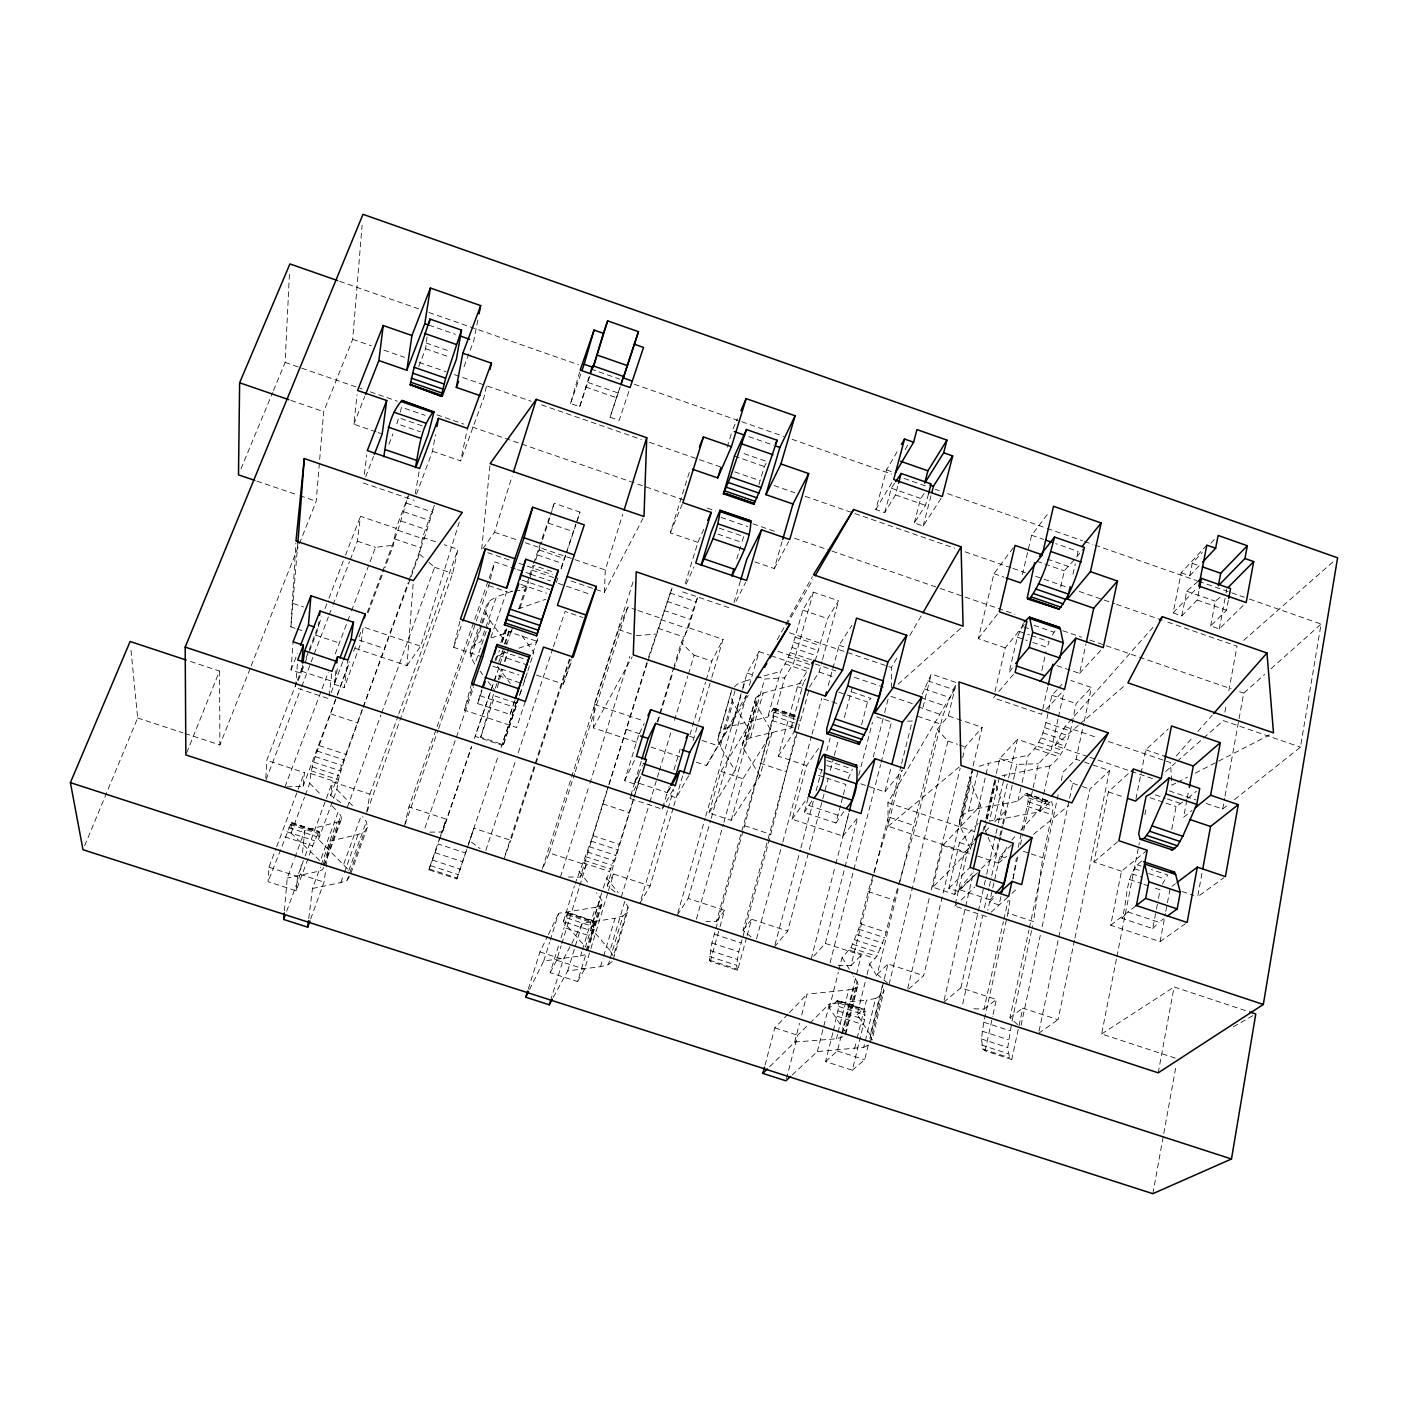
<?xml version="1.0" encoding="UTF-8"?>
<svg xmlns="http://www.w3.org/2000/svg" width="1408" height="1408" viewBox="0 0 1408 1408"><rect width="100%" height="100%" fill="white"/><g stroke="black" fill="none" stroke-linecap="round" stroke-linejoin="round"><path stroke-width="0.75" stroke-dasharray="5 3.75" d="M832.85 1032.698L825.598 1061.597L852.35 1070.221L864.6 1019.55L864.882 1009.518L837.707 1000.278L829.33 1008.005L844.818 1031.096L857.102 981.622L853.635 976.078M636.574 742.28L593.384 727.866L594.387 704.37L633.635 580.096M571.067 581.011L604.366 592.328L605.299 570.011L622.776 514.184M833.36 1030.621L838.816 1006.491L837.707 1000.278M273.451 390.562L285.12 362.454L289.502 272.694M296.683 682.387L266.746 760.302L265.725 780.648L300.96 688.547M295.064 628.267L290.91 626.894L295.856 543.154M347.547 868.93L318.507 839.432L319.299 831.53L314.6 840.77L296.155 890.771L268.083 881.707L268.963 867.187L275.898 848.69M1009.906 900.24L1007.917 913.088L1033.525 921.571L1042.765 857.789L1052.902 810.093L1051.934 801.979L1025.992 793.549L1017.878 801.24L978.102 808.421L968.563 811.202L962.245 815.443L959.534 820.811L960.555 826.936L970.517 849.112L932.835 887.198L954.624 894.432L975.093 874.562M298.285 680.451L301.048 673.253L291.069 669.944L293.075 641.802M290.91 626.894L297.862 542.942M355.186 648.331L407 665.632L413.23 582.824M1018.178 847.352L1028.122 801.733L1027.294 793.672M297.352 664.224L295.522 687.65L328.874 698.685L332.024 671.387M1074.48 940.245L1058.059 1019.709L1022.771 1008.128L1011.771 1059.502L1009.501 1057.778L1007.758 1047.534L1011.648 1022.965M301.048 673.253L301.77 664.646M251.205 665.755L316.202 501.248L323.664 411.646L352.686 339.328L362.12 225.104M284.398 910.747L287.232 878.099L294.096 859.566M332.094 806.027L338.061 812.099L320.214 860.992L291.122 833.061L291.227 822.8L268.083 881.707M418.757 366.59L425.603 348.726L427.082 337.022M1011.771 1059.502L985.072 1050.826L982.925 1049.136L981.411 1038.963L983.77 1022.208L1007.917 913.088M286.968 786.861L303.107 786.368L304.427 772.658L266.746 760.302M318.947 621.808L318.314 628.285L308.88 652.854M489.914 465.819L481.554 550.598L494.49 532.242L512.142 476.186M296.155 890.771L297.598 876.445L304.427 857.93M587.752 950.787L602.026 903.918L602.307 901.12L596.446 892.866M286.669 911.258L300.238 874.386L301.611 861.291M302.509 852.562L304.779 830.738L339.979 821.322L341.458 818.893L340.806 815.76L338.061 812.099M305.254 795.203L309.707 783.253L311.186 770.81L315.181 756.624L349.29 661.69M376.13 431.869L353.83 424.213L357.069 394.68M746.557 937.622L737.634 970.306L710.283 961.418L709.421 960.133L711.902 943.008L744.568 825.704L773.15 715.827L774.013 708.242L767.818 717.006L732.195 725.806L723.906 729.098L719.013 733.867L717.798 739.798L720.245 746.469L735.029 770.458L708.998 812.944L731.227 820.318L759.933 775.949L772.077 732.494L756.272 704.634L755.075 700.885L755.85 697.558L763.154 693L803.528 682.493L805.658 679.096M331.179 692.525L334.277 684.288L336.318 667.269M308.757 918.579L312.47 888.483L320.373 867.17M364.355 474.338L366.766 454.907M350.293 559.61L357.35 541.182L360.466 516.278L396.07 528.37L393.378 545.213L384.965 567.653M737.634 970.306L736.507 965.254L738.778 951.79L770.757 834.398L795.661 735.064M334.277 684.288L344.221 687.597L347.829 660.053M340.683 802.56L330.686 795.397L332.464 781.845L369.917 794.13L366.432 813.56L399.133 722.48M567.987 912.472L564.203 927.573L591.342 936.39L594.81 921.219L567.987 912.472L563.341 921.536L585.482 947.003L600.494 897.811M613.342 959.077L627.352 912.19L628.056 907.104L624.87 901.05L610.034 950.488L613.342 956.296L628.056 907.104M310.675 918.984L324.051 882.094L325.846 869.176M326.128 867.029L329.701 841.21L358.054 834.504L364.514 831.723L367.365 827.341L366.344 821.638L362.683 816.622M318.507 839.432L336.846 789.448L338.342 779.715L344.326 759.968L408.162 582.578M342.725 661.813L335.034 682.299L301.822 671.282L302.667 665.139M363.088 628.25L361.046 642.558L344.221 687.597M1013.197 878.838L1016.418 857.789M1234.517 799.603L1300.464 747.138L1321.074 624.061L1246.397 597.978M335.034 682.299L337.762 666.107M415.254 493.962L419.637 468.512M416.451 494.173L432.502 451.229L435.459 434.79M1152.853 1193.685L1176.173 1065.222M1206.251 803.44L1222.672 809.019L1224.626 798.301M1225.013 796.154L1243.704 693.141L1264.666 674.432M1201.957 873.347L1197.662 896.773L1223.71 877.853M1158.221 1072.826L1174.096 986.973L1245.57 1010.627M1224.872 712.114L1226.438 703.613M1228.797 690.853L1237.051 646.184L1164.398 620.963M411.189 576.523L419.461 554.048L422.558 537.363L434.632 504.61M1243.158 605.493L1219.258 628.901L1210.634 625.909L1226.456 610.21L1228.322 600.371M1147.186 850.256L1121.49 871.218L1110.701 925.197L1160.069 941.618L1165.384 913.528M1165.789 911.363L1167.021 904.886M1167.426 902.722L1170.294 887.586M1186.821 800.237L1183.582 817.362L1192.03 810.445M1187.226 798.107L1188.845 789.536M1219.258 628.901L1225.664 595.109M1226.051 592.997L1226.861 588.773M1141.835 861.027C1124.306 873.488 1128.23 900.222 1121.947 918.298L1152.73 928.558L1156.038 911.328M1156.443 909.181L1158.098 900.557M1158.502 898.41L1160.157 889.786L1152.008 887.058M1171.702 829.435L1176.085 806.538L1186.434 799.586M1210.634 625.909L1215.35 601.181L1223.798 594.176M1206.832 545.142L1181.154 572.81L1173.146 612.885L1181.805 615.894L1197.187 600.019L1199.106 590.181M477.84 320.074L473.757 340.718L463.144 369.125M1181.805 615.894L1186.68 591.202L1198.138 581.222M1181.154 572.81L1189.725 575.802L1192.206 563.288L1202.291 552.464M1175.293 1058.13L1101.619 1033.982L1116.474 958.742M1116.896 956.595L1139.389 842.67M1144.915 814.722L1146.182 808.28M1135.939 798.952L1140.638 775.438M1141.061 773.291L1145.76 749.795L1168.27 728.939M432.502 451.229L460.698 460.909L467.421 428.366M1074.92 938.098L1109.539 770.598L1081.978 761.253M1121.49 871.218L1093.946 861.995L1108.378 791.894L1133.352 768.962M717.798 739.798L731.931 689.48L719.013 733.867M1039.051 1031.184L1089.88 789.096L1109.539 770.598M1061.262 780.63L1063.11 772.094L1076.064 759.246L1083.755 723.36M1084.213 721.266L1091.446 687.491L1070.907 680.451M1021.064 1025.288L1040.283 935.352M1042.114 926.781L1069.13 800.43M1069.587 798.301L1072.79 783.306L1070.027 780.102M486.376 386.443L484.088 397.021L460.698 460.909M1017.562 1024.637L1009.976 1017.667L1028.949 930.019M1029.406 927.872L1058.482 793.426M1012.07 1021.011L1032.61 925.83M1056.968 665.632L1079.566 673.394L1085.973 643.966M1049.84 765.952L999.698 776.266L989.419 821.11L1039.79 811.765L1049.84 765.952C1069.341 751.414 1071.224 725.278 1076.17 703.613L1091.446 687.491M985.072 1050.826L992.587 1016.594M993.062 1014.446L996.354 999.486L960.872 987.853L943.624 1002.267M1057.989 719.118L1051.037 750.746L1038.435 763.734L1023.299 831.934M1058.446 717.006L1064.008 691.698M399.872 720.403L452.654 573.443L457.97 549.384L444.206 544.702M1022.102 782.461L1028.192 755.339C1045.598 740.59 1046.654 715.704 1051.952 695.323L1057.355 689.41M973.878 1008.709L983.981 1009.149L1003.411 921.554M1003.886 919.424L1008.163 900.187M1012.898 878.821L1018.107 855.378M1020.466 844.712L1022.824 834.064M1017.878 801.24L1021.627 784.555M1000.912 896.65L999.046 904.992L989.648 901.859L987.747 910.237M1047.728 687.174L1041.656 714.296L993.485 697.858L997.533 693.088M1072.966 574.235L1075.272 563.869M1077.138 555.579L1078.053 551.443L1055.842 543.699M981.394 868.454L995.579 854.691L999.346 838.042M999.821 835.947L1002.179 825.528M1002.654 823.451L1005.488 810.955L994.611 781.686L986.304 817.802M962.72 1003.922L982.555 916.238M984.491 907.685L988.856 888.43M989.331 886.301L991.267 877.747M991.76 875.6L1000.472 837.109M1000.947 834.979L1002.883 826.426M1003.376 824.278L1013.056 781.51M1013.531 779.363L1016.928 764.403L1038.435 763.734M973.157 841.333L968.88 845.662L958.725 889.416L990.088 899.835L999.979 856.046L1013.285 843.234M1041.85 670.437L1046.091 651.552M1060.664 586.995L1064.325 570.786L1075.307 558.624M994.646 819.632L1004.925 774.664M960.872 987.853L983.77 887.146M984.262 885.016L986.216 876.445M986.691 874.298L995.474 835.736M995.966 833.589L997.902 825.018M998.395 822.888L1008.146 780.032M1008.621 777.885L1017.403 739.323L1060.91 754.248M944.117 1000.12L973.632 871.869M982.995 831.266L985.459 820.565M985.952 818.435L995.79 775.685M996.283 773.538L999.715 758.578L1017.403 739.323M986.885 819.122L996.195 778.659M987.307 835.402L984.826 829.629L986.779 821.146M987.254 819.034L995.051 785.136M404.501 826.021L408.936 806.925L436.374 728.675M970.517 849.112L980.637 805.517L970.957 782.672L970.006 776.354L972.77 770.757L962.245 815.443M954.624 894.432L964.357 852.667L973.509 843.392M986.339 916.52L954.835 906.083L958.25 891.44L978.19 872.098M1023.37 623.374L1017.35 637.155L1009.078 672.76L1014.253 665.21M978.102 808.421L988.592 763.277L1028.192 755.339M759.933 775.949L743.706 748.827L742.438 745.184L743.195 741.981L750.482 737.669L790.979 727.989L794.13 723.114M959.534 820.811L970.006 776.354M929.139 898.55L907.28 990.387L923.683 975.656L972.576 768.029M973.069 765.882L982.15 727.355L948.306 715.862L937.218 729.45L899.078 885.227M960.555 826.936L970.957 782.672M958.25 891.44L948.816 888.307L959.552 842.547L979.334 822.061M994.946 691.61L1005.206 647.874L1025.552 622.97M1022.402 574.552L1031.624 535.251L1048.344 513.11M968.563 811.202L978.085 770.563M931.163 889.997L960.15 768.258M962.685 757.592L965.237 746.909L982.15 727.355M932.835 887.198L942.762 845.451L980.637 805.517M482.786 657.078L453.658 647.328L459.941 621.122M1005.206 647.874L978.314 638.634L993.96 573.654L1015.062 545.406M889.064 984.421L947.954 741.066L937.218 729.45M867.046 974.512L869.651 963.952L876.832 956.331L884.682 937.693L894.045 900.152L915.64 826.056L942.973 715.299L955.522 684.288M792.229 1074.973L817.379 1051.565L863.702 1047.341L864.741 1043.082M865.269 1040.952L875.635 998.413L881.637 995.174L883.978 990.686L882.411 985.213L870.32 1034.95L871.957 1040.16L883.978 990.686M852.35 1070.221L864.67 1059.766L869.334 1040.6M869.845 1038.47L887.973 963.952L923.683 975.656M948.306 715.862L956.402 682.598L931.269 674.027L922.293 694.214M870.179 1042.325L881.637 995.174M400.312 412.122L401.509 407.229L425.075 415.36M854.498 1048.872L856.574 1040.406M857.102 1038.277L866.448 1000.208L875.635 998.413M887.586 983.154L877.29 974.248L898.568 887.339M870.32 1034.95L857.155 1014.57L866.518 976.606M825.598 1061.597L837.408 1050.949L841.122 1036.059M841.65 1033.93L861.256 955.187L825.352 943.413L811.184 958.971L835.243 866.026M922.997 707.274L931.269 674.027M842.512 1033.648L853.653 988.891L856.856 987.096L858.035 984.614L857.102 981.622M856.856 987.096L844.642 1036.27L836.475 1038.787L794.71 1042.061L768.926 1067.44M845.803 1033.947L858.035 984.614M838.886 970.165L842.072 957.563L850.907 947.83L858.669 929.139L868.226 891.616L890.05 817.502L901.771 770.651M838.112 965.237L850.978 965.642L873.805 874.562M874.333 872.432L901.05 765.811M901.595 763.682L912.278 721.002L906.048 721.283M836.475 1038.787L837.531 1034.528M838.059 1032.416L848.69 989.894L853.653 988.891M817.379 1051.565L829.47 1003.763L866.448 1000.208M829.33 1008.005L838.358 972.277M860.763 783.816L884.875 791.894L891.264 766.55M830.069 962.826L880.598 764.579M881.144 762.45L891.475 721.952L874.086 716.056M382.536 571.613L397.901 530.27L408.338 495.651L396.07 528.37M794.71 1042.061L799.55 1023.317M801.698 1014.992L807.066 994.154L848.69 989.894M786.474 1078.757L797.667 1035.267L808.28 1024.76M825.352 943.413L857.982 816.394M873.206 757.117L884.083 714.771M884.629 712.659L888.976 695.728M476.362 620.858L488.699 585.64L494.859 561.915L515.574 568.938M941.09 498.344L923.155 526.029L914.285 522.949L925.514 505.366L928.541 493.662M818.646 748.264L806.573 765.635L792.088 819.174L842.864 836.07L848.725 813.402M923.155 526.029L931.269 494.648M835.789 863.914L848.918 813.226M858.774 775.21L872.432 722.392M808.086 798.301L804.285 812.451L835.947 823.011L840.699 804.778M841.227 802.754L842.811 796.682M843.339 794.658L845.997 784.538L826.373 777.955M861.626 724.662L867.539 701.958L870.971 698.438L850.291 691.434M914.285 522.949L920.674 498.45L924.141 493.61M765.037 1065.134L774.822 1027.875L788.005 1014.077M774.418 946.95L787.706 931.075L828.098 778.8M830.333 770.334L833.694 757.645M834.258 755.533L838.182 740.731M844.36 717.464L852.773 685.731M774.981 944.838L800.342 849.869M800.906 847.757L813.296 801.328M816.112 790.786L821.744 769.683M826.813 750.693L830.192 738.021M897.142 451.739L886.53 469.885L875.811 509.573L884.699 512.653L895.453 494.894L898.568 483.208M525.325 701.466L516.63 727.531L464.411 710.16L471.574 683.514M884.699 512.653L891.264 488.206L894.573 483.296M408.918 580.518L424.054 539.141L434.122 506.475M756.554 938.819L782.285 843.885M782.866 841.79L811.448 736.314M812.011 734.202L821.744 698.35M828.238 685.485L832.251 670.648M832.832 668.536L839.133 645.234L851.893 625.346M790.187 652.608L815.109 661.074L827.622 618.605L838.552 600.776L813.366 592.134L802.877 610.139L792.053 647.469L786.597 661.109L780.63 671.422L767.818 717.006M751.133 936.954L743.037 930.318L809.952 686.33L819.104 672.003L821.955 661.531M747.12 935.581L751.573 919.23L787.706 931.075M822.536 659.419L838.552 600.776M790.979 727.989L803.528 682.493M806.573 765.635L778.254 756.149L797.491 686.646L807.347 670.877M710.283 961.418L719.4 928.752M719.981 926.71L724.539 910.378L688.195 898.462L677.213 915.165M813.366 592.134L793.496 663.309L784.731 677.794L716.426 921.606L706.094 921.413M514.888 700.41L510.154 714.454L477.594 703.595L481.659 689.656M429.845 832.146L442.517 831.987L446.142 819.122L408.936 806.925M731.227 820.318L742.966 778.765L772.077 732.494M735.029 770.458L755.85 697.558M742.438 745.184L755.075 700.885M745.923 739.411L758.613 694.866M743.706 748.827L756.272 704.634M696.362 919.125L723.307 824.349M723.906 822.237L764.632 679.026L784.731 677.794M750.482 737.669L763.154 693M688.195 898.462L710.618 820.406M711.216 818.294L746.363 695.922M749.39 685.379L759.088 651.622L769.208 655.054M589.829 376.2L579.691 406.683L570.557 403.515L579.586 372.205M677.811 913.07L705.144 818.33M705.742 816.218L742.192 689.902M742.79 687.808L747.05 673.059L759.088 651.622M732.195 725.806L742.192 691.17M742.773 689.128L745.131 680.979L753.474 678.726M708.998 812.944L720.949 771.426L747.384 727.126L732.987 702.486L730.629 695.622M723.906 729.098L735.68 688.53M720.245 746.469L732.987 702.486M754.688 561.845L774.294 568.586L782.725 539.422M527.208 672.813L503.395 744.726L480.726 737.194L493.434 694.267M667.48 810.462L640.006 903.003L650.109 885.984L673.182 807.998M673.798 805.886L683.144 774.277M693.123 740.555L698.104 723.694M698.738 721.582L711.198 679.43M711.814 677.318L723.043 639.373L688.424 627.634L681.243 642.734L674.238 665.702M734.008 602.554L740.731 579.832M518.954 608.45L532.893 565.558M579.691 406.683L588.861 377.291M497.218 687.79L502.674 669.486M505.102 661.355L507.514 653.224M519.922 608.291L528.88 581.522M638.986 774.541L634.304 783.904L629.886 798.424L662.27 809.142L666.6 794.622L670.63 787.248M641.238 761.235L634.92 781.898L667.198 792.616L669.046 786.403M673.974 769.859L680.134 749.179M736.806 558.958L740.52 546.498M758.965 484.563L764.35 466.506L767.008 461.595L742.896 453.218M668.096 808.368L673.71 789.43M689.938 734.747L705.549 682.176M706.165 680.064L711.779 661.144L723.043 639.373M542.626 539.616L550.053 517.141M550.651 515.152L554.206 503.272L579.973 512.107L568.022 548.275M553.362 997.269L567.67 970.922L600.477 966.662L608.326 964.638L609.541 960.59M610.139 958.566L622.899 915.992L627.352 912.19M600.477 966.662L603.011 958.25M603.645 956.138L615.05 918.262L622.899 915.992M621.368 896.914L649.194 804.408M649.827 802.314L658.698 772.886M659.331 770.774L670.718 732.934M674.502 720.333L687.79 676.174M688.424 674.08L694.109 655.16L681.243 642.734M610.034 950.488L590.955 928.013L602.466 890.278M603.117 888.184L615.806 855.413L634.797 794.622M586.045 950.717L599.667 906.03L602.026 903.918M558.466 946.053L550.176 972.734L577.579 981.57L586.344 952.811M586.96 950.77L602.307 901.12M615.067 892.003L607.2 885.878L633.6 799.198M634.234 797.122L640.534 776.406M657.078 722.11L673.605 667.797M657.906 721.653L673.042 671.933M673.658 669.856L697.77 596.394M577.579 981.57L584.602 969.214L590.269 950.594M590.885 948.517L607.886 892.619M608.502 890.56L613.536 873.998L650.109 885.984M688.424 627.634L698.456 594.616M530.112 577.368L533.896 565.488L551.531 571.472M529.514 989.595L543.734 960.978L580.571 955.926L581.803 951.878M582.437 949.837L595.426 907.315L599.667 906.03M550.546 1000.666L563.288 959.464L582.278 923.366L615.05 918.262M634.304 783.904L624.606 780.683L638.563 735.293M685.221 583.616L697.91 542.344L704.141 528.405M727.162 447.234L732.213 430.848M567.67 970.922L582.278 923.366M561.018 937.834L564.203 927.573M575.045 883.942L591.026 841.104L647.222 663.221M568.374 877.026L580.272 877.061L608.467 786.315M609.101 784.256L647.962 659.138M648.613 657.061L672.126 587.91M647.874 661.144L672.074 587.629M550.176 972.734L556.67 960.186L561.158 945.701M561.792 943.642L579.128 887.779M579.762 885.702L586.186 865.022L549.402 852.966L541.658 870.848M407 665.632L420.675 646.202L459.694 520.819M543.734 960.978L549.578 942.339M550.211 940.262L558.642 913.334L595.426 907.315M563.341 921.536L574.394 886.019M697.91 542.344L670.278 532.875L689.85 470.606M528.317 988.979L539.95 951.914L547.43 936.478M560.437 876.99L589.23 785.435M589.899 783.358L629.834 656.427M542.326 868.771L618.587 629.605L627.739 607.024L635.923 609.805M549.402 852.966L574.622 773.766M575.291 771.672L627.739 607.024M510.154 714.454L514.624 700.656M570.134 659.19L510.858 840.33L473.845 828.203L469.762 840.893L480.022 848.549M635.448 792.634L640.57 776.618M628.848 391.424L619.168 420.394L610.069 417.243L620.224 386.795M503.395 744.726L518.707 697.629M537.821 638.757L536.659 642.365L518.848 648.155M610.069 417.243L619.661 388.045M527.877 670.771L533.861 652.397L520.01 632.984M536.448 675.083L563.288 684.077L571.261 659.701M505.384 854.392L569.342 659.085M485.848 850.309L515.469 761.006M518.232 752.699L552.675 648.859M553.362 646.782L565.066 611.477L582.947 617.531M535.621 560.243L541.904 541.675M561.106 568.902L567.336 550.352M439.912 837.373L428.806 869.81L456.808 878.926L467.72 846.454M468.389 844.43L473.845 828.203M556.248 582.754L558.342 576.523M561.141 568.198L575.784 524.568M576.488 522.491L579.973 512.107M456.808 878.926L498.397 755.445M501.142 747.437L516.472 701.782M532.752 653.365L537.838 638.211M519.358 695.57L521.435 689.41M524.198 681.173L525.571 677.072M516.437 701.888L501.846 745.184L475.042 736.296L493.557 682.986M440.598 835.349L446.142 819.122M533.614 563.482L549.243 517.792M552.077 509.485L554.206 503.272M439.507 840.171L471.539 746.557M442.517 831.987L471.61 746.891M474.461 738.584L506.018 646.624M506.722 644.618L511.896 629.059M495.352 688.125L501.635 669.662M504.434 661.461L508.64 649.158M480.726 737.194L494.789 695.939L517.246 703.419M477.594 703.595L482.416 689.568M500.755 642.787L505.578 628.742M502.005 641.872L506.845 627.792M496.021 660.352L499.453 650.355M502.198 642.365L507.003 628.355M504.486 643.843L509.309 629.746M498.784 662.306L504.258 646.342M504.944 644.354L509.714 630.397M424.934 828.08L473.704 687.104M490.917 637.331L506.686 591.73L512.882 591.114M512.424 627.968L510.858 632.491L536.818 641.238M428.806 869.81L438.205 844.008L465.661 852.984M512.019 591.29L496.408 596.904L480.92 641.414L473.968 645.198L470.554 650.549L470.87 657.061L474.83 664.294L487.925 626.56M488.611 624.589L490.002 620.611L486.165 613.184L485.954 606.461L489.421 600.899L496.408 596.904M464.411 710.16L472.894 685.661M570.557 403.515L581.293 372.504M494.261 680.962L496.355 674.907L520.555 683.003M470.554 650.549L479.653 624.501M480.357 622.494L485.954 606.461M473.968 645.198L480.99 625.064M481.694 623.04L489.421 600.899M470.87 657.061L481.994 625.152M482.698 623.163L486.165 613.184M743.776 536.554L741.752 542.344L717.376 533.949M437.096 726.616L488.365 580.43M489.086 578.371L494.859 561.915M405.24 823.944L437.888 730.699M438.627 728.622L475.64 622.934M453.658 647.328L462.246 623.022M348.814 870.531L366.344 821.638M312.47 888.483L340.771 882.605L347.195 880.088L364.514 831.723M367.365 827.341L349.958 875.97L347.195 880.088M343.763 864.107L360.712 817.01M369.917 794.13L398.042 715.968M398.781 713.926L457.97 549.384M340.771 882.605L343.658 874.597M344.379 872.59L358.054 834.504M321.112 865.146L336.512 822.87M323.048 864.494L340.806 815.76M323.822 865.726L339.979 821.322M324.509 865.462L341.458 818.893M347.336 807.33L380.899 715.018M381.638 712.958L434.579 567.318L427.029 560.683M330.686 795.397L362.349 709.315M363.088 707.274L410.45 578.565M305.184 855.87L325.635 800.36M326.392 798.301L332.464 781.845M563.288 684.077L571.824 660.933M294.853 857.507L304.779 830.738M291.122 833.061L304.515 797.192M276.672 846.63L304.427 772.658M367.154 612.691L381.762 573.672M303.107 786.368L336.829 696.274M337.603 694.214L349.835 661.531M353.654 651.323L355.942 645.216M359.005 637.05L361.293 630.925M368.174 612.55L384.208 569.694M504.029 858.546L510.858 840.33M284.962 786.931L328.31 672.25M335.28 653.822L346.896 623.11M347.67 621.051L350.75 612.867M351.525 610.826L375.531 547.342L393.378 545.213M301.752 686.506L328.381 616.915M329.155 614.856L332.288 606.672M333.08 604.63L349.518 561.651M297.458 680.328L302.984 665.984M306.117 657.782L308.493 651.622M309.267 649.563L321.869 616.757M325.019 608.555L328.17 600.354M328.962 598.294L344.714 557.286M345.506 555.245L360.466 516.278M301.822 671.282L304.181 665.139M304.955 663.08L308.106 654.896M388.96 444.224L392.902 433.946M291.069 669.944L297.387 653.594M365.64 476.837L373.542 456.421M184.958 733.498L219.912 744.955L250.413 667.779M353.83 424.213L364.778 396.37M186.648 752.946L219.525 671.07L188.338 660.757M84.691 845.68L137.65 717.992L130.786 648.05M240.979 468.846L272.624 392.568M670.278 532.875L682.862 502.656M848.126 778.677L852.456 769.155M733.075 428.824L737.44 418.757M686.154 584.197L693.986 566.896M634.92 781.898L642.488 765.424M639.496 733.322L644.195 723.501M548.363 934.542L558.642 913.334M624.606 780.683L636.486 756.237M580.272 877.061L586.186 865.022M667.198 792.616L669.874 787.178M629.886 798.424L641.027 776.283M736.032 601.216L745.659 582.366M1162.427 884.066L1167.725 875.002L1151.374 869.528M604.366 592.328L642.981 518.461M977.645 856.134L998.448 863.069L1008.022 845.011M774.294 568.586L788.709 541.446M1087.803 756.606L1055.014 745.466L1064.994 726.669L1155.141 624.906M607.2 885.878L613.536 873.998M590.955 928.013L594.81 921.219M593.384 727.866L632.21 656.779M662.27 809.142L665.28 803.704M666.283 801.874L675.294 785.523M1052.339 635.078L1056.194 629.077M777.181 639.69L784.643 626.331M785.717 624.413L812.363 576.664M688.635 775.79L676.262 797.826L666.6 794.622M696.238 762.186L706.517 765.618L746.258 695.27M891.616 687.914L891.37 667.498L897.899 656.181M909.885 635.43L921.853 614.698M786.579 624.976L812.962 579.55M706.517 765.618L748.176 695.394M969.32 853.354L888.166 826.267L887.902 802.648L955.627 687.579M905.133 449.627L908.354 444.171M804.285 812.451L812.381 800.061M875.811 509.573L892.566 481.413M323.77 867.486L322.344 869.774L318.912 871.182L287.232 878.099M835.947 823.011L844.008 811.29M778.254 756.149L794.358 731.509M716.426 921.606L724.539 910.378M792.088 819.174L808.773 796.136M743.037 930.318L751.573 919.23M978.314 638.634L999.293 611.776M842.864 836.07L858.405 816.781M884.875 791.894L902.634 770.088M1076.61 557.04L1083.104 549.067M958.725 889.416L972.347 873.154M998.888 691.504L1015.098 672.408M990.088 899.835L994.33 895.013M1176.226 756.061L1192.066 738.074M1197.838 731.526L1212.235 715.158M1011.912 839.96L1014.834 836.704M1020.677 830.227L1048.432 799.392M1058.693 687.931L1062.741 683.478M1045.968 709.614L1064.589 689.357M1079.566 673.394L1101.778 649.246M1210.915 543.189L1216.67 537.011M1189.725 575.802L1199.81 565.083M1121.947 918.298L1127.949 911.909L1158.907 922.24L1163.888 918.597M789.483 1012.546L807.066 994.154M1173.146 612.885L1197.328 587.629M1152.73 928.558L1158.907 922.24M734.395 686.981L736.859 684.464L745.131 680.979M850.978 965.642L861.256 955.187M985.688 831.037L988.733 827.957M994.822 821.762L1005.488 810.955M809.794 1023.264L829.47 1003.763M948.816 888.307L970.024 867.381M1039.79 811.765L1048.784 803.035L1051.934 801.979M877.29 974.248L887.973 963.952M954.835 906.083L974.758 887.075M857.155 1014.57L863.931 1008.814M989.648 901.859L996.037 896.016M991.126 912.19L1008.674 896.386M1011.965 893.323L1018.442 887.498M898.128 684.147L961.453 627.634M1271.107 668.677L1321.074 624.061M1165.666 771.549L1175.557 762.819M1177.194 761.358L1201.886 739.534M1203.541 738.091L1223.306 720.632L1300.464 747.138M1243.651 640.394L1334.309 560.718M1055.014 745.466L1078.194 725.542M1079.866 724.117L1126.242 684.253M1093.946 861.995L1118.885 840.734M888.166 826.267L959.341 766.867M1188.088 798.195L1196.395 791.261M998.448 863.069L1006.79 856.24M1033.49 834.363L1068.531 805.64M608.326 964.638L612.726 961.118M1222.672 809.019L1227.741 804.989M983.981 1009.149L996.354 999.486M1110.701 925.197L1136.379 905.538M1171.984 886.318L1175.363 883.749M1009.976 1017.667L1022.771 1008.128M1160.069 941.618L1185.43 923.683M1038.611 1033.314L1058.059 1019.709M1101.619 1033.982L1174.096 986.973M1233.355 1026.802L1253.912 1015.062M1175.786 783.165L1171.878 785.171L1170.47 762.608L1106.354 740.766M1177.739 782.162L1187.507 777.128M1195.322 773.115L1269.594 734.888M863.702 1047.341L869.686 1044.384M521.787 587.77L527.648 585.658M518.197 608.89L545.882 599.262M491.339 637.912L512.178 630.907M504.979 652.643L497.182 655.952L495.246 658.821L495.334 662.358M979.088 766.286L988.592 763.277M755.568 678.163L780.63 671.422M580.571 955.926L584.813 954.782M514.958 590.92L525.29 589.899M636.381 635.624L655.741 634.093M300.238 874.386L324.051 882.094M539.95 951.914L563.288 959.464M774.822 1027.875L797.667 1035.267M268.963 867.187L297.598 876.445M556.67 960.186L584.602 969.214M837.408 1050.949L864.67 1059.766M435.195 852.755L462.722 861.731M711.902 943.008L738.778 951.79M982.133 1031.166L1008.392 1039.738M432.59 860.112L460.222 869.123M710.266 950.594L737.246 959.394M981.411 1038.963L1007.758 1047.534M430.584 865.656L458.322 874.685M709.421 956.437L736.507 965.254M981.693 1045.088L1008.128 1053.694M291.826 822.589L319.299 831.53M291.227 822.8L318.771 831.776M568.128 912.93L595.038 921.694M838.587 1000.965L864.882 1009.518M291.931 823.838L319.317 832.762M567.354 913.493L594.106 922.187M836.405 1001.053L862.541 1009.554M429.282 868.965L457.16 878.029M709.421 960.133L736.63 968.986M982.925 1049.136L1009.501 1057.778M290.136 824.49L317.768 833.483M567.794 914.848L594.774 923.613M838.974 1003.077L865.322 1011.666M288.658 827.552L316.342 836.546M567.002 918.069L594.035 926.869M838.816 1006.491L865.234 1015.08M286.862 831.758L314.6 840.77M565.77 922.416L592.874 931.216M838.147 1010.944L864.6 1019.55M284.874 836.845L312.664 845.874M836.986 1016.171L863.491 1024.778M312.136 766.885L339.346 775.808M585.64 856.645L612.216 865.357M852.826 944.328L878.803 952.846M311.186 770.81L338.342 779.715M584.179 860.341L610.72 869.053M850.907 947.83L876.832 956.331M310.728 773.538L337.814 782.426M583.088 862.84L609.558 871.517M849.218 950.083L875.09 958.566M137.65 717.992L182.899 732.829M714.208 934.173L741.03 942.92M983.77 1022.208L1009.958 1030.762M319.035 745.554L346.262 754.53M592.768 835.666L619.362 844.413M860.182 923.683L886.178 932.237M317.082 750.992L344.326 759.968M591.026 841.104L617.654 849.851M858.669 929.139L884.682 937.693M315.181 756.624L342.443 765.582M589.178 846.666L615.806 855.413M856.856 934.63L882.869 943.184M313.509 762.045L340.736 770.986M587.33 851.963L613.941 860.71M854.867 939.822L880.862 948.358M744.568 825.704L770.757 834.398M330.862 713.926L357.896 722.867M602.659 803.81L629.077 812.539M868.226 891.616L894.045 900.152M297.141 628.971L303.354 631.03M315.797 635.184L340.666 643.491M650.971 747.085L679.782 756.694M720.949 771.426L742.966 778.765M942.762 845.451L964.357 852.667M479.934 695.746L512.688 706.675M808.509 805.358L840.347 815.971M498.502 655.336L526.786 664.84M826.76 765.494L850.344 773.414M1134.426 868.736L1140.533 870.795M1148.699 873.523L1165.014 879.014M818.682 768.803L822.606 770.123M1131.874 873.822L1142.046 877.237M1182.016 891.528L1193.755 895.453M492.712 666.178L518.954 674.96M818.523 775.333L824.402 777.304M1129.621 879.56L1141.835 883.643M1143.859 884.33L1149.966 886.371M293.251 603.539L303.53 606.971M365.182 627.634L420.675 646.202M594.387 704.37L644.072 721.002M689.603 736.261L693.739 737.634M702.029 740.414L718.59 745.958M887.902 802.648L974.107 831.512M759.986 763.136L785.611 771.707M1023.493 851.33L1029.283 853.266M1031.202 853.917L1042.765 857.789M359.216 640.077L383.962 648.349M626.666 729.467L640.763 734.184M890.05 817.502L915.64 826.056M959.552 842.547L968.88 845.662M999.979 856.046L1007.424 858.546M774.013 708.242L799.198 716.742M773.344 708.33L798.459 716.795M1025.992 793.549L1050.562 801.838M774.224 709.526L799.462 718.045M1028.122 795.15L1052.814 803.475M772.235 709.79L797.298 718.238M1024.285 794.781L1048.784 803.035M773.925 712.114L799.216 720.632M1028.403 797.896L1053.149 806.238M773.15 715.827L798.494 724.363M1028.122 801.733L1052.902 810.093M771.954 720.421L795.397 728.306M1027.277 806.379L1052.093 814.739M501.952 651.446L528.282 660.299M826.866 760.549L850.485 768.486M1137.066 864.723L1141.149 866.096M397.901 530.27L424.054 539.141M660.862 619.538L686.418 628.214M917.981 706.816L942.973 715.299M785.118 663.907L809.917 672.32M1034.598 748.581L1058.869 756.8M521.946 580.078L549.842 589.53M1155.299 794.869L1165.349 798.283M1167.373 798.97L1181.453 803.739M394.768 538.965L420.957 547.835M658.082 628.25L683.69 636.926M917.47 716.197L940.579 724.029M520.784 584.426L546.533 593.155M838.781 692.208L844.941 694.302M847 694.989L867.539 701.958M1150.072 797.72L1164.082 802.472M1166.07 803.141L1176.085 806.538M797.491 686.646L803.475 688.67M1108.378 791.894L1123.883 797.139M357.35 541.182L375.531 547.342M434.579 567.318L452.654 573.443M488.699 585.64L506.686 591.73M618.587 629.605L632.421 634.286M694.109 655.16L711.779 661.144M747.05 673.059L754.864 675.717M756.818 676.368L764.632 679.026M823.68 699.002L839.203 704.264M947.954 741.066L957.546 744.304M959.482 744.955L965.237 746.909M999.715 758.578L1016.928 764.403M1072.79 783.306L1080.394 785.875M1082.277 786.526L1089.88 789.096M363.282 482.962L414.163 500.315M682.669 591.87L732.178 608.766M839.133 645.234L847.264 647.997M1145.76 749.795L1164.363 756.131M494.49 532.242L517.07 539.933M525.272 542.731L605.299 570.011M789.518 632.79L891.37 667.498M1064.994 726.669L1098.082 737.95M406.402 503.149L432.608 512.09M670.05 592.997L695.675 601.726M927.819 680.821L952.882 689.357M539.088 549.947L564.555 558.624M795.274 637.226L820.195 645.709M1045.898 722.603L1070.256 730.91M537.398 554.928L562.883 563.605M793.778 642.224L818.717 650.707M1044.595 727.619L1068.971 735.909M403.902 511.79L430.074 520.696M667.022 601.339L692.613 610.051M924.299 688.899L949.309 697.418M792.053 647.469L816.974 655.952M1042.888 732.811L1067.282 741.101M1040.882 737.827L1065.258 746.117M401.016 521.013L427.152 529.901M663.907 610.386L689.462 619.062M920.955 697.752L945.947 706.253M487.784 552.71L510.699 560.49M519.024 563.323L552.323 574.64M778.043 651.341L813.155 663.274M815.214 663.978L835.877 671M854.462 677.318L883.379 687.139M1089.862 757.31L1096.005 759.405M1098.064 760.091L1153.416 778.906M532.33 570.293L555.826 578.283M788.322 657.254L813.208 665.72M1038.734 742.333L1063.093 750.605M256.89 481.114L297.792 495M299.851 495.686L316.202 501.248M422.558 537.363L436.339 542.027M517.634 569.642L530.059 573.866M531.045 574.341L550.581 580.976M558.307 583.458L589.213 593.947M637.965 610.491L662.534 618.834M771.232 655.741L811.448 669.557M819.104 672.003L835.208 677.459M890.982 696.397L912.982 703.877M1076.064 759.246L1080.006 760.584M1169.326 790.909L1195.99 799.955M548.275 523.072L573.584 531.731M802.877 610.139L827.622 618.605M1051.952 695.323L1076.17 703.613M285.12 362.454L362.05 388.995M370.374 391.864L397.408 401.192M436.902 414.814L463.936 424.142M472.261 427.011L684.358 500.174M707.221 508.077L715.546 510.946M752.981 523.846L775.843 531.749M794.552 538.208L829.91 550.405M831.987 551.109L938.045 587.699M940.122 588.421L962.984 596.306M965.061 597.027L1014.974 614.24M1062.794 630.731L1081.52 637.19M1089.827 640.059L1231.226 688.846M1239.55 691.715L1243.704 693.141M721.107 517.422L747.63 526.574M1034.088 625.346L1053.941 632.192M1023.792 626.947L1029.741 629.006M422.206 425.85L398.71 417.754L396.845 423.685L420.341 431.763M719.365 528.158L741.734 535.867M1019.48 631.488L1029.389 634.902M1031.36 635.571L1049.189 641.714L1047.042 647.363L1029.23 641.238M1017.35 637.155L1027.259 640.552M290.875 400.382L323.664 411.646M378.154 432.555L382.219 433.946M993.96 573.654L1004.15 577.192M428.894 325.072L455.4 334.312M748.792 436.621L773.661 445.298M1031.624 535.251L1043.733 539.475M588.016 382.483L618.218 393.008M891.264 488.206L920.674 498.45M1186.68 591.202L1215.35 601.181M585.552 386.936L616.422 397.69M895.453 494.894L925.514 505.366M1197.187 600.019L1226.456 610.21M426.114 343.006L450.877 351.613M1047.288 559.117L1068.83 566.597M425.603 348.726L448.166 356.576M734.395 456.086L764.35 466.506M1037.08 561.317L1042.923 563.341M1044.877 564.01L1064.325 570.786M352.686 339.328L371.378 345.822M383.821 350.134L404.589 357.35M419.126 362.384L446.107 371.747M454.414 374.634L531.221 401.28M541.605 404.888L641.256 439.454M649.546 442.341L697.294 458.902M699.371 459.624L722.216 467.544M734.659 471.874L759.581 480.515M774.118 485.549L794.869 492.765M805.253 496.355L954.712 548.222M965.096 551.813L1010.768 567.67M1012.845 568.392L1025.306 572.704M1035.69 576.312L1041.902 578.477M1043.979 579.198L1066.824 587.118M1079.285 591.43L1102.112 599.368M1104.189 600.072L1114.573 603.68M1116.65 604.402L1162.322 620.242M1192.206 563.288L1200.355 566.139M886.53 469.885L891.827 471.733M339.715 281.336L418.563 308.862M428.93 312.488L578.318 364.654M590.762 369.002L619.819 379.157M634.339 384.226L783.71 436.392M792.018 439.296L891.598 474.074M904.059 478.421L926.869 486.394M935.176 489.298L939.33 490.741M947.619 493.645L1045.141 527.701M1047.218 528.422L1082.488 540.742M1084.565 541.464L1092.854 544.35M1094.931 545.09L1196.589 580.589M1198.666 581.31L1244.32 597.256M419.461 554.048L425.515 559.363M309.707 783.253L321.658 795.397M336.846 789.448L352.774 805.957M578.952 871.394L588.368 882.957M606.302 877.712L618.235 892.707M480.11 671.194L482.75 674.643M488.048 681.542L494.648 690.166M497.429 666.301L510.33 683.514M490.002 620.611L506.757 643.579M842.072 957.563L852.491 974.213M869.651 963.952L878.152 978.12M988.134 837.338L995.579 854.691M984.35 826.285L984.826 829.629M219.525 671.07L219.912 744.955"/><path stroke-width="1.5" d="M723.43 493.821L734.395 456.086L746.469 429.528L777.163 440.246L761.147 487.573L753.773 504.31L723.43 493.821L730.47 476.942L746.469 429.528M846.454 808.157C857.402 797.051 857.613 779.909 856.662 765.283L855.747 764.896M337.638 280.597L289.925 263.93L239.624 382.782L238.498 474.866L254.848 480.41M646.73 437.694L644.002 516.525L490.125 463.637L536.325 399.379L646.73 437.694L624.078 510.048M813.666 798.301C824.437 786.685 825.405 769.666 824.894 754.6L822.73 755.621L816.71 768.152L808.632 796.277L860.992 813.578L875.072 758.666L903.989 768.398L921.818 697.048L893.358 687.386L874.773 712.8L902.475 722.181L921.818 697.048M701.202 565.47C709.034 547.642 718.467 530.024 720.016 510.242L750.851 520.872C750.534 540.918 740.238 558.395 731.966 576.013M297.862 542.942L304.286 458.55L462.299 512.459L413.389 580.642L295.979 541.024L304.286 458.55M301.946 662.482L303.354 645.234L293.075 641.802L310.939 595.778L365.112 613.941L364.531 618.042M300.538 645.41L308.44 624.976L310.939 595.778M309.936 921.026L307.701 927.186L283.659 919.459L284.222 912.93M319.563 615.349L319.968 611.037L353.443 622.23L351.208 639.267L343.499 659.754M410.168 384.666L414.146 367.277L429.95 319.07L461.49 330.088L456.368 359.427L442.446 395.578L441.672 396.37L410.168 384.666L441.672 396.37M383.786 456.79C387.006 437.254 387.992 416.011 401.949 400.47L433.963 412.069L428.173 434.456L415.8 467.35M336.811 663.027L337.586 656.638L347.829 660.053L365.112 613.941M307.701 927.186L308.493 920.726M378.875 360.571L383.222 325.53L411.946 335.526L406.824 370.251L378.875 360.571L365.57 394.381M441.443 395.472L445.667 378.206L461.49 330.088M383.222 325.53L357.526 390.456L386.725 400.523L382.219 433.946L374.317 454.379M302.949 663.098L304.656 650.813L319.968 611.037M406.824 370.251L424.811 323.646L430.39 288.006L480.691 305.624L479.054 313.878M429.317 323.066L429.95 319.07M186.261 660.07L130.134 641.485L70.4 782.637L83.002 849.728L1152.853 1193.685L1231.49 1158.995L1255.778 1014.006L1249.653 1011.965M1263.328 1004.467L1337.6 557.814L363 214.315L185.187 647.099L185.856 754.952L1158.221 1072.826L1263.328 1004.467L185.187 647.099M415.413 467.614C419.144 448.237 420.886 427.486 433.629 411.418M1195.41 807.682L1210.598 795.238L1238.283 804.637L1225.435 876.603L1197.328 867.134L1177.053 882.482M436.955 426.571L438.434 418.37L467.421 428.366L491.374 363.158L462.845 353.232L480.691 305.624M1202.731 869.088L1210.546 826.496L1238.283 804.637M1197.328 867.134L1187.12 922.486L1136.379 905.538L1147.186 850.256L1118.885 840.734L1133.352 768.962L1161.23 778.448L1171.491 725.965L1220.296 742.685L1210.598 795.238M1244.936 558.518L1253.718 561.598L1246.15 602.571L1198.842 586.045L1206.832 545.142L1215.65 548.24L1218.114 535.462L1247.33 545.741L1244.936 558.518L1219.786 584.267M504.363 624.782L536.536 635.853L558.272 570.328L525.765 559.275L504.416 625.029L506.158 620.523M1228.691 598.4L1230.539 588.562L1201.411 578.371L1198.138 581.222M1167.214 916.186L1177.194 908.917L1180.291 892.302L1175.627 874.403L1174.448 872.062L1170.33 872.397M1196.747 804.39L1199.722 788.48L1168.974 778.026L1151.269 793.496L1146.077 796.365L1138.667 833.8L1140.234 839.274L1172.494 849.922L1177.493 845.786L1182.808 836.317L1196.747 804.39L1165.894 793.936L1168.974 778.026M1189.267 787.406L1193.315 766.005L1220.296 742.685M480.128 395.648L456.333 387.394L462.845 353.232M1218.307 585.781L1220.701 573.267L1247.33 545.741M1199.493 588.21L1201.411 578.371M1135.992 905.749L1145.637 898.374L1148.858 881.778L1144.651 864.002L1175.627 874.403M1117.477 581.046L1093.734 608.221L1067.405 599.104L1090.461 571.648L1117.477 581.046L1103.256 647.627L1075.835 638.176L1060.03 656.093M490.019 369.512L491.374 363.158M1086.43 641.854L1093.734 608.221M1012 881.373L1008.674 896.386L976.29 885.614L979.722 870.602L970.024 867.381L980.866 820.494L1031.994 837.637L1021.68 884.594L1012 881.373L999.222 893.077M1075.835 638.176L1064.589 689.357L1015.098 672.408L1026.907 621.298L999.293 611.776L1015.062 545.406L1042.272 554.875L1053.501 506.299L1101.162 522.984L1090.461 571.648M1040.072 681.507L1059.837 657.994L1063.216 642.752L1060.382 629.024L1059.555 627.405L1029.547 617.056L1024.162 621.914M1034.669 562.654L1027.294 597.872L1028.104 599.174L1059.133 609.118C1072.685 591.589 1079.074 568.726 1084.406 547.466L1054.522 537.046L1039.474 556.389M1001.827 892.496L1009.29 859.162L1031.994 837.637M1048.186 685.08L1052.85 664.224M1067.405 599.104L1070.186 586.678M995.755 893.411L1004.238 883.766L1013.285 843.234L981.693 832.638L974.582 839.872M1015.608 663.59L1029.195 647.451L1032.698 632.245L1029.547 617.056M1028.104 599.174L1029.494 598.875C1042.677 581.029 1049.066 558.325 1054.522 537.046M973.333 868.894L981.693 832.638M477.981 578.459L485.338 548.68L514.835 558.694L506.634 588.157L477.981 578.459L462.95 620.998M891.81 764.438L902.475 722.181M515.557 698.403L529.866 655.389L497.13 644.477L494.454 653.981M893.358 687.386L906.699 635.29L856.522 618.112L842.582 670.12L825.37 696.08L805.464 689.339M943.677 452.778L952.688 455.946L942.286 496.514L893.693 479.547L904.552 439.05L913.598 442.218L916.96 429.581L946.95 440.123L943.677 452.778L925.778 481.413M928.541 493.662L931.075 483.912L901.173 473.475L895.664 481.659M849.27 811.325L856.205 784.52M874.773 712.8L887.973 661.883L906.699 635.29M931.814 492.554L933.434 486.27L952.688 455.946M879.402 696.714L883.485 680.944L851.875 670.19L836.722 691.522L826.76 728.64L826.725 733.638L858.933 744.269L866.765 729.573L879.402 696.714L847.686 685.942L851.875 670.19M924.669 483.208L927.907 470.8L946.95 440.123M790.645 1076.434L785.928 1080.816L762.854 1073.406L764.491 1067.194M898.568 483.208L901.173 473.475M808.773 796.136L823.486 741.312L794.358 731.509L813.912 660.37L842.582 670.12M825.37 696.08L826.531 691.838M485.338 548.68L460.416 619.098L490.389 629.2L482.786 657.078L472.894 685.661M506.634 588.157L524.075 537.803L532.682 507.214L584.285 524.885L557.427 605.352L585.886 614.997L596.341 586.414L567.072 576.453M482.222 687.614L497.13 644.477M519.957 579.392L525.765 559.275M591.026 372.011L592.838 365.728L623.55 376.464L620.893 384.736M808.685 473.581L792.95 504.011L765.917 494.648L780.93 463.936L808.685 473.581L789.73 539.51L761.534 529.795L746.856 559.152L740.731 579.832M584.144 364.25L594.07 330.07L603.363 333.344L593.19 367.4L584.144 364.25L581.997 370.445M782.725 539.422L792.95 504.011M647.944 715.651L650.742 709.755L703.366 727.408L689.656 773.96L679.712 770.634L671.651 785.4M761.534 529.795L746.627 580.483L695.728 563.059L711.251 512.442L682.862 502.656L703.472 436.973L731.421 446.688L746.152 398.622L795.115 415.782L780.93 463.936M683.602 773.045L689.709 752.382L703.366 727.408M765.917 494.648L779.874 447.462L795.115 415.782M731.861 575.573L733.709 569.342M670.771 785.365L676.122 774.506L688.072 734.307L655.565 723.413L648.173 738.496L641.872 759.158M679.712 770.634L675.294 785.523L641.96 774.435L646.483 759.563L636.486 756.237L650.742 709.755M593.19 367.4L607.658 320.848L638.475 331.672L623.286 377.925L632.298 381.075M701.131 565.048L711.269 531.854L720.016 510.242M644.547 759.563L655.565 723.413M527.666 991.038L525.73 997.216L549.278 1004.784L550.546 1000.666M692.454 469.198L717.71 477.946L720.861 467.72M513.445 472.032L536.325 399.379M515.275 698.65L529.866 655.389M558.272 570.328L536.536 635.853M623.286 377.925L638.475 331.672M571.93 657.659L585.886 614.997M596.341 586.414L573.25 657.078L543.488 647.064L525.325 701.466L471.574 683.514L490.389 629.2M620.963 384.173L623.55 376.464M590.198 373.437L592.838 365.728M483.12 687.562L485.179 681.542M506.862 618.482L518.795 583.757M603.363 333.344L607.658 320.848M514.835 558.694L532.682 507.214M594.07 330.07L580.184 370.11L630.133 387.552L643.526 347.442L634.269 344.186M283.659 919.459L285.155 915.358M456.333 387.394L458.603 381.304M438.434 418.37L419.637 468.512L367.294 450.578L386.725 400.523M337.586 656.638L332.024 671.387L297.669 659.965L303.354 645.234M339.944 658.082L353.443 622.23M826.725 733.638L829.03 732.09L832.973 724.381L847.686 685.942M411.946 335.526L430.39 288.006M699.424 446.829L703.472 436.973M1140.234 839.274L1144.282 838.341L1149.526 831.195L1165.894 793.936M740.925 410.714L746.152 398.622M717.71 477.946L731.421 446.688M707.696 520.414L711.251 512.442M775.315 444.136L777.163 440.246M525.73 997.216L528.563 991.496M1108.307 732.864L1071.858 802.912L960.995 765.477L958.954 681.912L1108.307 732.864L1051.336 796.154M1162.41 616.704L1127.896 682.827L1273.501 732.864L1266.971 652.995L1162.41 616.704L1159.506 619.978M686.083 738.021L688.072 734.307M549.278 1004.784L552.341 999.152M922.944 612.814L961.066 546.814L853.635 509.52L813.437 574.763L963.09 626.19L961.066 546.814M815.162 575.766L853.635 509.52M764.614 667.286L766.814 663.538M770.106 657.923L789.835 624.219L636.24 571.806L633.266 654.861L747.331 693.37L789.835 624.219M901.366 444.488L904.552 439.05M895.347 472.965L913.598 442.218M811.73 663.872L813.912 660.37M856.733 782.461L875.072 758.666M1042.272 554.875L1020.448 582.842L1006.192 577.896M1082.136 546.427L1101.162 522.984M1213.678 713.522L1266.971 652.995M1202.678 562.021L1215.65 548.24M1228.339 587.259L1253.718 561.598M762.854 1073.406L767.413 1068.936M410.502 385.581L411.347 384.824L442.446 395.578M1161.23 778.448L1135.517 801.082L1127.755 798.459M750.851 520.872L719.523 510.594M1059.555 627.405L1030.181 617.795M858.933 744.269L857.595 742.386M1170.629 849.517L1172.494 849.922M70.4 782.637L1231.49 1158.995M304.656 650.813L336.442 661.39M643.315 763.594L676.122 774.506M978.331 875.142L1004.238 883.766M490.706 661.144L523.987 672.302M824.49 773.045L856.838 783.886M1148.858 881.778L1180.291 892.302M485.091 677.459L518.496 688.635M820.107 789.501L852.562 800.36M1145.637 898.374L1177.194 908.917M308.44 624.976L314.371 626.965M351.208 639.267L355.133 640.587M640.482 735.926L648.173 738.496M682.053 749.813L689.709 752.382M507.443 614.522L539.88 625.469M832.973 724.381L864.53 735.029M1149.526 831.195L1180.221 841.562M505.93 619.309L538.314 630.238M830.861 728.886L862.365 739.517M1146.851 835.454L1177.493 845.786M504.874 622.829L537.187 633.723M829.03 732.09L860.446 742.667M1144.282 838.341L1174.835 848.637M824.085 754.266L856.662 765.283M1143.56 861.678L1174.448 872.062M496.408 646.237L529.179 657.237M825.106 756.659L856.962 767.36M520.379 574.886L553.01 585.957M1189.813 819.474L1210.546 826.496M509.274 608.837L541.763 619.819M835.19 718.907L866.765 729.573M1152.096 825.933L1182.808 836.317M524.075 537.803L574.253 554.91M849.306 648.701L887.973 661.883M1164.363 756.131L1193.315 766.005M385.158 449.592L416.926 460.486M704 558.87L734.906 569.466M1016.259 665.896L1044.331 675.523M433.963 412.069L401.949 400.47M400.981 401.509L432.766 412.474M719.928 511.544L750.851 522.227M1030.286 618.64L1060.382 629.024M394.029 412.245L426.307 423.35M717.781 523.758L749.162 534.565M1032.698 632.245L1063.216 642.752M388.291 427.152L420.675 438.275M713.187 538.824L744.691 549.648M1029.195 647.451L1059.837 657.994M239.624 382.782L288.816 399.678M414.146 367.277L445.667 378.206M730.47 476.942L761.147 487.573M1038.347 583.686L1068.214 594.035M412.491 373.067L443.978 383.962M728.464 482.522L759.106 493.134M1036.006 589.054L1065.838 599.386M411.206 378.136L442.64 389.03M726.616 487.326L757.205 497.922M1033.613 593.613L1063.392 603.909M410.414 382.114L441.778 392.955M725.085 490.987L755.603 501.547M1031.395 596.974L1061.104 607.253M725.454 493.469L751.678 502.55M1027.294 597.872L1056.757 608.08M723.994 493.205L754.424 503.73M1029.494 598.875L1059.133 609.118M424.811 323.646L428.894 325.072M459.483 335.738L469.691 339.293M734.272 431.57L744.638 435.178M775.738 446.019L779.874 447.462M1045.757 540.179L1051.811 542.291M424.442 333.362L456.086 344.379M742.069 443.978L772.869 454.714M1051.178 551.637L1081.15 562.074M597.414 355.15L627.405 365.64M900.627 461.261L927.907 470.8M1202.379 566.861L1220.701 573.267M929.931 485.038L933.434 486.27M753.702 503.237L753.773 504.31"/></g></svg>
